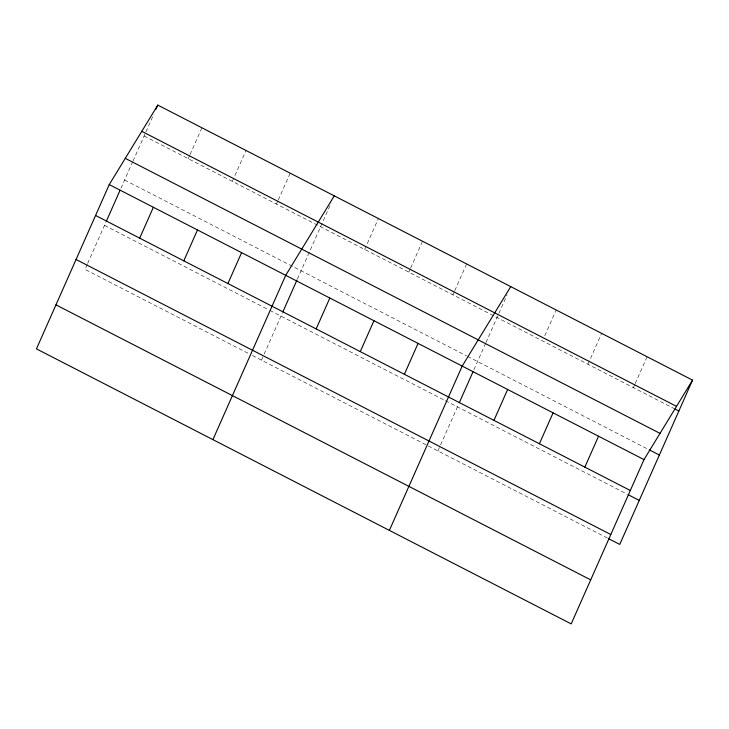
<?xml version="1.0" encoding="UTF-8"?>
<svg xmlns="http://www.w3.org/2000/svg" width="729" height="729" viewBox="0 0 729 729"><rect width="100%" height="100%" fill="white"/><g stroke="black" fill="none" stroke-linecap="round" stroke-linejoin="round"><path stroke-width="0.55" stroke-dasharray="3.65 2.73" d="M87.225 264.39L85.001 269.393L248.434 353.447M87.662 263.388L105.878 222.272M120.959 188.255L132.587 162.002M133.033 161L145.49 132.906M145.946 131.876L153.701 114.371M188.237 158.685L189.604 155.596M190.059 154.566L201.924 127.794M232.351 181.375L246.037 150.484M276.464 204.065L277.84 200.976M278.296 199.946L290.16 173.174M261.474 360.153L263.688 355.151M264.126 354.148L282.351 313.033M297.423 279.016L331.075 203.072M364.7 249.446L378.387 218.554M408.814 272.136L410.181 269.047M410.646 268.017L422.501 241.244M452.937 294.817L454.304 291.737M454.759 290.707L466.624 263.934M437.938 450.914L440.152 445.911M440.598 444.909L458.359 404.823M473.886 369.776L485.523 343.523M485.97 342.521L498.417 314.427M498.873 313.397L507.083 294.862M544.782 335.741L556.191 309.998M587.957 364.263L601.644 333.381M633.41 387.646L634.777 384.557M635.232 383.527L647.097 356.754M144.114 135.995L673.815 408.422M124.613 180.008L466.514 355.861M467.517 356.372L648.245 449.328M104.511 225.37L268.946 309.943M269.949 310.454L444.408 400.185M445.41 400.704L627.131 494.162M252.444 355.506L607.631 538.184"/><path stroke-width="1.09" d="M109.25 184.583L36.45 348.872L571.19 623.896L643.999 459.607L692.55 380.128L157.81 105.104L109.25 184.583L643.999 459.607M106.343 221.242L120.039 190.324M155.979 109.222L157.81 105.104M139.676 238.155L153.372 207.273M183.799 260.845L197.486 229.963M227.913 283.535L241.6 252.653M212.914 439.623L285.713 275.343L334.274 195.864M282.806 312.003L296.967 280.054M316.149 328.916L329.836 298.033M360.263 351.606L373.95 320.724M404.376 374.296L418.063 343.414M389.377 530.384L462.186 366.104L510.737 286.625M459.27 402.763L472.975 371.845M493.952 420.369L507.639 389.477M539.405 443.742L553.092 412.851M584.858 467.125L598.545 436.234M692.55 380.128L619.75 544.417L608.633 538.704M141.781 131.329L676.53 406.363M674.817 408.942L678.863 411.019M125.279 158.348L660.018 433.381M649.257 449.848L659.353 455.042M95.563 215.465L630.312 490.499M628.143 494.681L639.251 500.395M76.053 259.488L610.802 534.521M55.96 304.85L590.7 579.874"/></g></svg>
